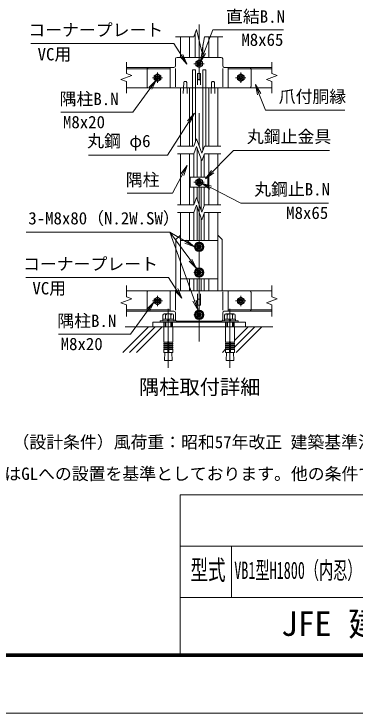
# Model space of a CAD drawing. Units: millimetres, scale not verified. Extents: x -4200 to 4200, y -2970 to 2970.
# Drawn here: x 1473 to 2801, y -2970 to -248 of the extents above; entities that cross this region are included whole.
import ezdxf
from ezdxf.enums import TextEntityAlignment as Align

# ---------------------------------------------------------------- set-up
doc = ezdxf.new("R2010")
doc.units = ezdxf.units.MM
doc.header["$LTSCALE"] = 20
doc.linetypes.add('DASHED', pattern=[7.5, 6, -1.5])
doc.linetypes.add('USER1', pattern=[50.8, 31.75, -6.35, 6.35, -6.35])
for name, color, linetype, lineweight in [('0-0_D-TTL', 7, 'Continuous', 9), ('0-1_D-STR1', 1, 'Continuous', 18), ('0-3_D-BMK', 2, 'USER1', 13), ('0-4_D-STR-DIM', 7, 'Continuous', 9), ('0-5_D-STR3', 3, 'Continuous', 13), ('0-6_D-STR-TXT', 7, 'Continuous', 9), ('0-7_0', 7, 'Continuous', 9), ('0-9_D-BGD', 7, 'Continuous', 9), ('0-A_D-DCR-HCH', 7, 'Continuous', 9)]:
    doc.layers.add(name, color=color, linetype=linetype, lineweight=lineweight)
doc.layers.add('0-8_D-TTL-TXT', color=7, linetype='Continuous')
doc.styles.add('ＭＳ ゴシック', font='')
doc.styles.get('ＭＳ ゴシック').set_extended_font_data('MS Gothic')

# ---------------------------------------------------------------- blocks, each defined once
blk = doc.blocks.new('_Open')
at = {"layer": '0-7_0'}
blk.add_line((-20, 3.33), (0, 0), dxfattribs=at)
blk.add_lwpolyline([(-20, -3.33), (0, 0), (-20, 0)], dxfattribs=at)

msp = doc.modelspace()

# ---------------------------------------------------------------- linework, layer by layer
at = {"layer": '0-0_D-TTL'}
for p, q in [((2120, -2120), (2120, -2740)), ((2120, -2120), (3920, -2120)), ((2120, -2320), (3920, -2320)), ((2320, -2320), (2320, -2520)), ((2120, -2520), (3920, -2520))]:
    msp.add_line(p, q, dxfattribs=at)
at = {"layer": '0-0_D-TTL', "color": 2, "lineweight": 18}
msp.add_lwpolyline([(-4200, 2970), (4200, 2970), (4200, -2970), (-4200, -2970)], close=True, dxfattribs=at)
at = {"layer": '0-0_D-TTL'}
for points in [[(-3930, 2750), (3930, 2750), (3930, -2750), (-3930, -2750)], [(-3927.5, 2747.5), (3927.5, 2747.5), (3927.5, -2747.5), (-3927.5, -2747.5)], [(-3925, 2745), (3925, 2745), (3925, -2745), (-3925, -2745)], [(-3922.5, 2742.5), (3922.5, 2742.5), (3922.5, -2742.5), (-3922.5, -2742.5)], [(-3920, 2740), (3920, 2740), (3920, -2740), (-3920, -2740)]]:
    msp.add_lwpolyline(points, close=True, dxfattribs=at)
at = {"layer": '0-1_D-STR1'}
for p, q in [((2178.75, -416.91), (2178.75, -321.74)), ((2120.75, -416.91), (2120.75, -336.91)), ((2155.75, -416.91), (2155.75, -336.91)), ((2231.75, -416.91), (2231.75, -336.91)), ((2266.75, -416.91), (2266.75, -336.91)), ((2208.75, -416.91), (2208.75, -368.22)), ((1910.65, -455.91), (2080.54, -455.91)), ((1910.65, -461.91), (2080.54, -461.91)), ((2080.54, -455.91), (2080.54, -535.91)), ((2476.86, -455.91), (2306.97, -455.91)), ((2306.97, -455.91), (2306.97, -535.91)), ((2476.86, -461.91), (2306.97, -461.91)), ((2133.75, -514.15), (2132.25, -557.15)), ((2145.75, -514.15), (2147.25, -557.15)), ((2241.75, -514.15), (2240.25, -557.15)), ((2253.75, -514.15), (2255.25, -557.15)), ((1910.65, -535.91), (2080.54, -535.91)), ((2120.75, -762.16), (2120.75, -535.91)), ((2155.75, -762.16), (2155.75, -535.91)), ((2231.75, -762.16), (2231.75, -535.91)), ((2266.75, -762.16), (2266.75, -535.91)), ((2476.86, -535.91), (2306.97, -535.91)), ((2120.75, -991.12), (2120.75, -792.16)), ((2155.75, -991.12), (2155.75, -792.16)), ((2231.75, -991.12), (2231.75, -792.16)), ((2266.75, -991.12), (2266.75, -792.16)), ((2120.75, -1325.54), (2120.75, -1021.12)), ((2155.75, -1129.55), (2155.75, -1021.12)), ((2231.75, -1129.55), (2231.75, -1021.12)), ((2266.75, -1325.54), (2266.75, -1021.12)), ((2155.75, -1325.54), (2155.75, -1279.55)), ((2231.75, -1325.54), (2231.75, -1279.55)), ((1910.65, -1325.54), (2080.54, -1325.54)), ((2080.54, -1405.54), (2080.54, -1325.54)), ((2476.86, -1325.54), (2306.97, -1325.54)), ((2306.97, -1405.54), (2306.97, -1325.54)), ((1910.65, -1399.54), (2080.54, -1399.54)), ((1910.65, -1405.54), (2080.54, -1405.54)), ((2476.86, -1399.54), (2306.97, -1399.54)), ((2476.86, -1405.54), (2306.97, -1405.54))]:
    msp.add_line(p, q, dxfattribs=at)
for centre in [(2139.75, -516.65), (2247.75, -516.65)]:
    msp.add_arc(centre, 6.5, 22.61986, 157.38014, dxfattribs=at)
at = {"layer": '0-3_D-BMK'}
for p, q in [((2193.75, -1522.83), (2193.75, -288.47)), ((2213.75, -441.91), (2173.75, -441.91)), ((2031.75, -475.91), (2031.75, -515.91)), ((2355.75, -475.91), (2355.75, -515.91)), ((2051.75, -495.91), (2011.75, -495.91)), ((2335.75, -495.91), (2375.75, -495.91)), ((2213.75, -902.97), (2173.75, -902.97)), ((2173.75, -1154.54), (2213.75, -1154.54)), ((2173.75, -1254.54), (2213.75, -1254.54)), ((2173.75, -1254.54), (2213.75, -1254.54)), ((2031.75, -1385.54), (2031.75, -1345.54)), ((2355.75, -1385.54), (2355.75, -1345.54)), ((2051.75, -1365.54), (2011.75, -1365.54)), ((2375.75, -1365.54), (2335.75, -1365.54)), ((2073.75, -1395.73), (2073.75, -1625.73)), ((2313.75, -1395.73), (2313.75, -1625.73)), ((2173.75, -1419.54), (2213.75, -1419.54))]:
    msp.add_line(p, q, dxfattribs=at)
at = {"layer": '0-4_D-STR-DIM'}
for p, q in [((2173.23, -336.91), (2183.49, -308.72)), ((2183.49, -308.72), (2204.01, -395.1)), ((2101.75, -336.91), (2173.23, -336.91)), ((2204.01, -395.1), (2214.28, -336.91)), ((2214.28, -336.91), (2285.75, -336.91)), ((1910.65, -435.65), (1910.65, -480.26)), ((2476.86, -435.65), (2476.86, -480.26)), ((1931.79, -487.95), (1889.51, -503.34)), ((1910.65, -480.26), (1931.79, -487.95)), ((1889.51, -503.34), (1910.65, -511.04)), ((1910.65, -511.04), (1910.65, -555.65)), ((2476.86, -511.04), (2476.86, -555.65)), ((2173.23, -762.16), (2183.49, -733.97)), ((2183.49, -733.97), (2204.01, -790.35)), ((2109.75, -762.16), (2173.23, -762.16)), ((2204.01, -790.35), (2214.28, -762.16)), ((2214.28, -762.16), (2277.75, -762.16)), ((2109.75, -792.16), (2173.23, -792.16)), ((2214.28, -792.16), (2277.75, -792.16)), ((2109.75, -991.12), (2173.23, -991.12)), ((2214.28, -991.12), (2277.75, -991.12)), ((2109.75, -1021.12), (2173.23, -1021.12)), ((2214.28, -1021.12), (2277.75, -1021.12)), ((1910.65, -1305.28), (1910.65, -1349.89)), ((2476.86, -1305.28), (2476.86, -1349.89)), ((1931.79, -1357.58), (1889.51, -1372.97)), ((1910.65, -1349.89), (1931.79, -1357.58)), ((2498, -1357.58), (2455.71, -1372.97)), ((2476.86, -1349.89), (2498, -1357.58)), ((1889.51, -1372.97), (1910.65, -1380.67)), ((1910.65, -1380.67), (1910.65, -1425.28)), ((2455.71, -1372.97), (2476.86, -1380.67)), ((2476.86, -1380.67), (2476.86, -1425.28))]:
    msp.add_line(p, q, dxfattribs=at)
for points in [[(2476.86, -480.26), (2498, -487.95), (2455.71, -503.34), (2476.86, -511.04)], [(2173.23, -792.16), (2183.49, -763.97), (2204.01, -820.35), (2214.28, -792.16)], [(2173.23, -991.12), (2183.49, -962.93), (2204.01, -1019.32), (2214.28, -991.12)], [(2173.23, -1021.12), (2183.49, -992.93), (2204.01, -1049.32), (2214.28, -1021.12)]]:
    msp.add_lwpolyline(points, dxfattribs=at)
at = {"layer": '0-5_D-STR3'}
for p, q in [((2101.75, -422.91), (2101.75, -449.91)), ((2107.75, -416.91), (2279.75, -416.91)), ((2193.75, -426.9), (2180.75, -434.4)), ((2180.75, -434.4), (2180.75, -449.41)), ((2206.75, -434.4), (2193.75, -426.9)), ((2206.75, -449.41), (2206.75, -434.4)), ((2285.75, -422.91), (2285.75, -449.91)), ((1997.75, -455.91), (2095.75, -455.91)), ((2101.75, -531.91), (2101.75, -459.9)), ((2180.75, -449.41), (2193.75, -456.92)), ((2193.75, -456.92), (2206.75, -449.41)), ((2285.75, -531.91), (2285.75, -459.72)), ((2291.75, -455.91), (2389.75, -455.91)), ((2187.75, -479.91), (2187.75, -523.96)), ((2199.75, -479.91), (2187.75, -479.91)), ((2199.75, -479.91), (2199.75, -523.96)), ((2342.75, -488.4), (2355.75, -480.9)), ((2342.75, -503.41), (2342.75, -488.4)), ((2355.75, -480.9), (2368.75, -488.4)), ((2368.75, -488.4), (2368.75, -503.41)), ((2199.75, -502.56), (2187.75, -502.56)), ((2355.75, -510.92), (2342.75, -503.41)), ((2368.75, -503.41), (2355.75, -510.92)), ((1997.75, -535.91), (2389.75, -535.91)), ((2167.75, -535.91), (2167.75, -762.16)), ((2179.75, -535.91), (2179.75, -744.24)), ((2207.75, -535.91), (2207.75, -780.08)), ((2219.75, -535.91), (2219.75, -762.16)), ((2185.75, -770.18), (2185.75, -883.97)), ((2173.75, -790.73), (2173.75, -883.97)), ((2201.75, -814.14), (2201.75, -883.97)), ((2213.75, -793.59), (2213.75, -883.97)), ((2159.35, -883.97), (2228.15, -883.97)), ((2193.75, -887.96), (2180.75, -895.47)), ((2180.75, -895.47), (2180.75, -910.48)), ((2206.75, -895.47), (2193.75, -887.96)), ((2206.75, -910.48), (2206.75, -895.47)), ((2228.15, -883.97), (2228.15, -921.97)), ((2173.75, -921.97), (2173.75, -989.69)), ((2180.75, -910.48), (2193.75, -917.99)), ((2185.75, -921.97), (2185.75, -969.14)), ((2193.75, -917.99), (2206.75, -910.48)), ((2201.75, -921.97), (2201.75, -1013.1)), ((2213.75, -921.97), (2213.75, -992.56)), ((2185.75, -1129.54), (2185.75, -999.14)), ((2173.75, -1129.54), (2173.75, -1019.69)), ((2213.75, -1129.54), (2213.75, -1022.56)), ((2201.75, -1043.1), (2201.75, -1129.54)), ((2120.75, -1108.55), (2103.75, -1125.55)), ((2266.75, -1108.55), (2283.75, -1125.55)), ((2103.75, -1325.54), (2103.75, -1125.55)), ((2193.75, -1139.54), (2180.75, -1147.03)), ((2193.75, -1139.54), (2206.75, -1147.03)), ((2283.75, -1325.54), (2283.75, -1125.55)), ((2180.75, -1147.03), (2180.75, -1162.06)), ((2193.75, -1169.54), (2180.75, -1162.06)), ((2193.75, -1169.54), (2206.75, -1162.06)), ((2206.75, -1147.03), (2206.75, -1162.06)), ((2193.75, -1239.54), (2180.75, -1247.03)), ((2180.75, -1247.03), (2180.75, -1262.06)), ((2193.75, -1239.54), (2206.75, -1247.03)), ((2206.75, -1247.03), (2206.75, -1262.06)), ((2193.75, -1269.54), (2180.75, -1262.06)), ((2193.75, -1269.54), (2206.75, -1262.06)), ((2173.75, -1325.54), (2173.75, -1279.54)), ((2185.75, -1325.54), (2185.75, -1279.54)), ((2201.75, -1325.54), (2201.75, -1279.54)), ((2213.75, -1325.54), (2213.75, -1279.54)), ((1997.75, -1325.54), (2389.75, -1325.54)), ((2101.75, -1329.54), (2101.75, -1401.55)), ((2285.75, -1329.54), (2285.75, -1401.55)), ((2187.75, -1381.54), (2187.75, -1337.49)), ((2199.75, -1358.89), (2187.75, -1358.89)), ((2199.75, -1381.54), (2199.75, -1337.49)), ((2355.75, -1350.53), (2342.75, -1358.03)), ((2342.75, -1358.03), (2342.75, -1373.04)), ((2368.75, -1358.03), (2355.75, -1350.53)), ((2368.75, -1373.04), (2368.75, -1358.03)), ((2199.75, -1381.54), (2187.75, -1381.54)), ((2342.75, -1373.04), (2355.75, -1380.55)), ((2355.75, -1380.55), (2368.75, -1373.04)), ((1997.75, -1405.54), (2095.75, -1405.54)), ((2101.75, -1438.54), (2101.75, -1411.54)), ((2193.75, -1404.54), (2180.75, -1412.02)), ((2180.75, -1412.02), (2180.75, -1427.06)), ((2193.75, -1404.54), (2206.75, -1412.02)), ((2206.75, -1412.02), (2206.75, -1427.06)), ((2285.75, -1438.54), (2285.75, -1411.54)), ((2291.75, -1405.54), (2389.75, -1405.54)), ((2193.75, -1434.54), (2180.75, -1427.06)), ((2193.75, -1434.54), (2206.75, -1427.06)), ((2091.05, -1465.54), (2056.45, -1465.54)), ((2107.75, -1444.54), (2279.75, -1444.54)), ((2143.75, -1447.54), (2143.75, -1444.54)), ((2173.75, -1444.54), (2173.75, -1447.54)), ((2213.75, -1444.54), (2213.75, -1447.54)), ((2243.75, -1447.54), (2243.75, -1444.54)), ((2296.45, -1465.54), (2331.05, -1465.54))]:
    msp.add_line(p, q, dxfattribs=at)
at = {"layer": '0-5_D-STR3', "linetype": 'DASHED'}
for p, q in [((1991.75, -461.91), (1991.75, -529.91)), ((2395.75, -461.91), (2395.75, -529.91)), ((2167.75, -465.91), (2179.75, -465.91)), ((2167.75, -465.91), (2167.75, -535.91)), ((2179.75, -465.91), (2179.75, -535.91)), ((2207.75, -465.91), (2207.75, -535.91)), ((2219.75, -465.91), (2207.75, -465.91)), ((2219.75, -465.91), (2219.75, -535.91)), ((1991.75, -1399.54), (1991.75, -1331.54)), ((2395.75, -1399.54), (2395.75, -1331.54)), ((2056.75, -1465.54), (2056.75, -1447.54)), ((2090.78, -1465.54), (2090.78, -1447.54)), ((2296.73, -1465.54), (2296.73, -1447.54)), ((2330.75, -1465.54), (2330.75, -1447.54))]:
    msp.add_line(p, q, dxfattribs=at)
at = {"layer": '0-5_D-STR3', "lineweight": 18}
for p, q in [((2058.17, -1415.34), (2089.34, -1415.34)), ((2085.75, -1415.34), (2061.75, -1415.34)), ((2329.34, -1415.34), (2298.17, -1415.34)), ((2301.75, -1415.34), (2325.75, -1415.34)), ((2052.25, -1436.94), (2095.25, -1436.94)), ((2052.25, -1442.94), (2052.25, -1436.94)), ((2052.97, -1436.94), (2052.97, -1420.34)), ((2094.54, -1436.94), (2052.97, -1436.94)), ((2063.36, -1436.94), (2063.36, -1420.34)), ((2070.75, -1442.94), (2072.36, -1436.94)), ((2076.75, -1436.94), (2075.15, -1442.94)), ((2084.15, -1436.94), (2084.15, -1420.34)), ((2094.54, -1420.34), (2094.54, -1436.94)), ((2095.25, -1436.94), (2095.25, -1442.94)), ((2335.25, -1436.94), (2292.25, -1436.94)), ((2292.25, -1436.94), (2292.25, -1442.94)), ((2292.97, -1420.34), (2292.97, -1436.94)), ((2292.97, -1436.94), (2334.54, -1436.94)), ((2303.36, -1436.94), (2303.36, -1420.34)), ((2310.75, -1436.94), (2312.36, -1442.94)), ((2316.75, -1442.94), (2315.15, -1436.94)), ((2324.15, -1436.94), (2324.15, -1420.34)), ((2334.54, -1436.94), (2334.54, -1420.34)), ((2335.25, -1442.94), (2335.25, -1436.94)), ((2041.75, -1447.54), (2041.75, -1442.94)), ((2041.75, -1442.94), (2105.75, -1442.94)), ((2105.75, -1447.54), (2041.75, -1447.54)), ((2095.25, -1442.94), (2052.25, -1442.94)), ((2056.45, -1465.54), (2056.45, -1525.62)), ((2061.75, -1465.54), (2061.75, -1447.54)), ((2063.91, -1465.54), (2063.91, -1447.54)), ((2083.59, -1465.54), (2083.59, -1447.54)), ((2085.75, -1447.54), (2085.75, -1465.54)), ((2091.05, -1465.54), (2091.05, -1525.62)), ((2105.75, -1442.94), (2105.75, -1447.54)), ((2281.75, -1442.94), (2281.75, -1447.54)), ((2345.75, -1442.94), (2281.75, -1442.94)), ((2281.75, -1447.54), (2345.75, -1447.54)), ((2292.25, -1442.94), (2335.25, -1442.94)), ((2296.45, -1465.54), (2296.45, -1525.62)), ((2301.76, -1447.54), (2301.76, -1465.54)), ((2303.92, -1465.54), (2303.92, -1447.54)), ((2323.6, -1465.54), (2323.6, -1447.54)), ((2325.76, -1465.54), (2325.76, -1447.54)), ((2331.05, -1465.54), (2331.05, -1525.62)), ((2345.75, -1447.54), (2345.75, -1442.94)), ((2071.75, -1525.62), (2056.45, -1525.62)), ((2056.45, -1530.62), (2057.32, -1525.69)), ((2056.45, -1530.62), (2071.75, -1530.62)), ((2056.45, -1530.62), (2056.45, -1533.62)), ((2056.45, -1533.62), (2071.75, -1533.62)), ((2056.45, -1538.62), (2057.32, -1533.69)), ((2056.45, -1538.62), (2071.75, -1538.62)), ((2056.45, -1538.62), (2056.45, -1541.62)), ((2056.45, -1541.62), (2071.75, -1541.62)), ((2056.45, -1546.62), (2057.32, -1541.69)), ((2056.45, -1546.62), (2071.75, -1546.62)), ((2056.45, -1546.62), (2056.45, -1549.62)), ((2056.45, -1549.62), (2071.75, -1549.62)), ((2056.45, -1554.54), (2057.32, -1549.62)), ((2071.75, -1525.62), (2071.75, -1565.54)), ((2075.75, -1525.62), (2075.75, -1565.54)), ((2075.75, -1525.62), (2091.05, -1525.62)), ((2091.05, -1530.62), (2075.75, -1530.62)), ((2091.05, -1533.62), (2075.75, -1533.62)), ((2091.05, -1538.62), (2075.75, -1538.62)), ((2091.05, -1541.62), (2075.75, -1541.62)), ((2091.05, -1546.62), (2075.75, -1546.62)), ((2091.05, -1549.62), (2075.75, -1549.62)), ((2091.05, -1530.62), (2090.19, -1525.69)), ((2091.05, -1538.62), (2090.19, -1533.69)), ((2091.05, -1546.62), (2090.19, -1541.69)), ((2091.05, -1554.54), (2090.19, -1549.62)), ((2091.05, -1530.62), (2091.05, -1533.62)), ((2091.05, -1538.62), (2091.05, -1541.62)), ((2091.05, -1546.62), (2091.05, -1549.62)), ((2311.75, -1525.62), (2296.45, -1525.62)), ((2296.45, -1530.62), (2297.32, -1525.69)), ((2296.45, -1530.62), (2311.75, -1530.62)), ((2296.45, -1530.62), (2296.45, -1533.62)), ((2296.45, -1533.62), (2311.75, -1533.62)), ((2296.45, -1538.62), (2297.32, -1533.69)), ((2296.45, -1538.62), (2311.75, -1538.62)), ((2296.45, -1538.62), (2296.45, -1541.62)), ((2296.45, -1541.62), (2311.75, -1541.62)), ((2296.45, -1546.62), (2297.32, -1541.69)), ((2296.45, -1546.62), (2311.75, -1546.62)), ((2296.45, -1546.62), (2296.45, -1549.62)), ((2296.45, -1554.54), (2297.32, -1549.62)), ((2296.45, -1549.62), (2311.75, -1549.62)), ((2311.75, -1525.62), (2311.75, -1565.54)), ((2315.75, -1525.62), (2331.05, -1525.62)), ((2315.75, -1525.62), (2315.75, -1565.54)), ((2331.05, -1530.62), (2315.75, -1530.62)), ((2331.05, -1533.62), (2315.75, -1533.62)), ((2331.05, -1538.62), (2315.75, -1538.62)), ((2331.05, -1541.62), (2315.75, -1541.62)), ((2331.05, -1546.62), (2315.75, -1546.62)), ((2331.05, -1549.62), (2315.75, -1549.62)), ((2331.05, -1530.62), (2330.19, -1525.69)), ((2331.05, -1538.62), (2330.19, -1533.69)), ((2331.05, -1546.62), (2330.19, -1541.69)), ((2331.05, -1554.54), (2330.19, -1549.62)), ((2331.05, -1530.62), (2331.05, -1533.62)), ((2331.05, -1538.62), (2331.05, -1541.62)), ((2331.05, -1546.62), (2331.05, -1549.62)), ((2056.45, -1554.54), (2071.75, -1554.54)), ((2056.45, -1554.54), (2056.45, -1565.54)), ((2091.05, -1565.54), (2056.45, -1565.54)), ((2060.42, -1565.54), (2058.6, -1597.74)), ((2091.05, -1554.54), (2075.75, -1554.54)), ((2087.08, -1565.54), (2088.91, -1597.74)), ((2091.05, -1554.54), (2091.05, -1565.54)), ((2296.45, -1554.54), (2311.75, -1554.54)), ((2296.45, -1554.54), (2296.45, -1565.54)), ((2296.45, -1565.54), (2331.05, -1565.54)), ((2300.42, -1565.54), (2298.6, -1597.74)), ((2331.05, -1554.54), (2315.75, -1554.54)), ((2327.08, -1565.54), (2328.91, -1597.74)), ((2331.05, -1554.54), (2331.05, -1565.54)), ((2058.6, -1597.74), (2088.91, -1597.74)), ((2328.91, -1597.74), (2298.6, -1597.74))]:
    msp.add_line(p, q, dxfattribs=at)
at = {"layer": '0-5_D-STR3'}
for points in [[(2044.75, -488.4), (2031.75, -480.9), (2018.75, -488.4), (2018.75, -503.41), (2031.75, -510.92), (2044.75, -503.41)], [(2266.75, -1279.55), (2120.75, -1279.55), (2120.75, -1129.55), (2266.75, -1129.55)], [(2044.75, -1373.04), (2031.75, -1380.55), (2018.75, -1373.04), (2018.75, -1358.03), (2031.75, -1350.53), (2044.75, -1358.03)], [(2013.75, -1465.54), (2373.75, -1465.54), (2373.75, -1447.54), (2013.75, -1447.54)]]:
    msp.add_lwpolyline(points, close=True, dxfattribs=at)
msp.add_lwpolyline([(2159.35, -883.97), (2159.35, -921.97), (2228.15, -921.97)], dxfattribs=at)
for centre, radius in [((2193.75, -441.91), 12.5), ((2193.75, -441.91), 8), ((2193.75, -441.91), 5.6), ((2031.75, -495.91), 12.5), ((2031.75, -495.91), 8), ((2355.75, -495.91), 12.5), ((2355.75, -495.91), 8), ((2031.75, -495.91), 5.6), ((2355.75, -495.91), 5.6), ((2193.75, -902.97), 12.5), ((2193.75, -902.97), 8), ((2193.75, -902.97), 5.6), ((2193.75, -1154.54), 18), ((2193.75, -1154.54), 15.4), ((2193.75, -1154.54), 13), ((2193.75, -1154.54), 8), ((2193.75, -1154.54), 6), ((2193.75, -1254.54), 18), ((2193.75, -1254.54), 15.4), ((2193.75, -1254.54), 13), ((2193.75, -1254.54), 8), ((2193.75, -1254.54), 6), ((2031.75, -1365.54), 12.5), ((2031.75, -1365.54), 8), ((2031.75, -1365.54), 5.6), ((2355.75, -1365.54), 12.5), ((2355.75, -1365.54), 8), ((2355.75, -1365.54), 5.6), ((2193.75, -1419.54), 18), ((2193.75, -1419.54), 15.4), ((2193.75, -1419.54), 13), ((2193.75, -1419.54), 8), ((2193.75, -1419.54), 6)]:
    msp.add_circle(centre, radius, dxfattribs=at)
for centre, start, end in [((2107.75, -422.91), 90, 180), ((2279.75, -422.91), 0, 90), ((2095.75, -449.91), 270, 0), ((2291.75, -449.91), 180, 270), ((2095.75, -1411.54), 0, 90), ((2291.75, -1411.54), 90, 180), ((2107.75, -1438.54), 180, 270), ((2279.75, -1438.54), 270, 0)]:
    msp.add_arc(centre, 6, start, end, dxfattribs=at)
at = {"layer": '0-5_D-STR3', "linetype": 'DASHED'}
for centre, start, end in [((1997.75, -461.91), 90, 180), ((2389.75, -461.91), 0, 90), ((1997.75, -529.91), 180, 270), ((2389.75, -529.91), 270, 0), ((1997.75, -1331.54), 90, 180), ((2389.75, -1331.54), 0, 90), ((1997.75, -1399.54), 180, 270), ((2389.75, -1399.54), 270, 0)]:
    msp.add_arc(centre, 6, start, end, dxfattribs=at)
at = {"layer": '0-5_D-STR3', "lineweight": 18}
for centre, radius, start, end in [((2058.17, -1420.54), 5.2, 2.20423, 177.79577), ((2073.75, -1428.64), 13.3, 38.61324, 141.38676), ((2089.34, -1420.54), 5.2, 2.20423, 177.79577), ((2298.17, -1420.54), 5.2, 2.20423, 177.79577), ((2313.75, -1428.64), 13.3, 38.61324, 141.38676), ((2329.34, -1420.54), 5.2, 2.20423, 177.79577), ((2073.75, -1525.62), 2, 0, 180), ((2313.75, -1525.62), 2, 0, 180)]:
    msp.add_arc(centre, radius, start, end, dxfattribs=at)
at = {"layer": '0-6_D-STR-TXT'}
for q in [(2183.08, -1237.63), (2188.91, -1400.15)]:
    msp.add_line((2079.78, -1097.78), q, dxfattribs=at)
for points in [[(2522.66, -310.24), (2247.12, -310.24), (2198.66, -434.56)], [(1539.27, -362.9), (2095.53, -362.9), (2145.4, -441.62)], [(1656.08, -630.78), (1936.09, -630.78), (2026.65, -505.88)], [(2760.66, -622.03), (2451.61, -622.03), (2413.69, -524.83)], [(1762.69, -797.05), (2070.72, -797.05), (2174.38, -635.52)], [(2700.98, -779.1), (2328.23, -779.1), (2219.43, -889.03)], [(1913.5, -945.55), (2090.82, -945.55), (2145.87, -840.22)], [(2697.12, -984.16), (2356.34, -984.16), (2205.16, -907.02)], [(1520.42, -1097.78), (2079.78, -1097.78), (2174.03, -1153.52)], [(1519, -1274.16), (2075.25, -1274.16), (2125.13, -1352.89)], [(1647.08, -1494.83), (1927.09, -1494.83), (2017.65, -1369.93)]]:
    msp.add_lwpolyline(points, dxfattribs=at)
at = {"layer": '0-9_D-BGD'}
msp.add_line((2481.03, -1465.54), (1906.48, -1465.54), dxfattribs=at)
at = {"layer": '0-A_D-DCR-HCH'}
for p, q in [((1896.78, -1565.54), (1996.78, -1465.54)), ((1923.3, -1565.54), (2023.3, -1465.54)), ((1949.82, -1565.54), (2049.82, -1465.54)), ((2330.93, -1545.91), (2411.29, -1465.54)), ((2331.05, -1519.27), (2384.78, -1465.54)), ((2337.81, -1565.54), (2437.81, -1465.54)), ((2284.78, -1565.54), (2296.6, -1553.72))]:
    msp.add_line(p, q, dxfattribs=at)

# ---------------------------------------------------------------- block references
at = {"layer": '0-6_D-STR-TXT', "xscale": 2, "yscale": 2}
for p, rotation in [((2146.47, -443.31), 302.35412), ((2197.94, -436.42), 248.70495), ((2027.82, -504.26), 54.05425), ((2412.96, -522.97), 111.31411), ((2175.46, -633.83), 57.31217), ((2146.8, -838.45), 62.40856), ((2218.02, -890.46), 225.29561), ((2203.37, -906.11), 152.96577), ((2175.75, -1154.54), 329.39899), ((2184.27, -1239.24), 306.45229), ((2126.2, -1354.58), 302.35412), ((2018.82, -1368.31), 54.05425), ((2189.59, -1402.03), 289.84633)]:
    msp.add_blockref('_Open', p, dxfattribs=dict(at, rotation=rotation))

# ---------------------------------------------------------------- texts
at = {"layer": '0-6_D-STR-TXT', "style": 'ＭＳ ゴシック'}
for s, p in [('直結B.N', (2298.55, -296.26)), ('コーナープレート', (1529.12, -348.66)), ('M8x65', (2358.18, -386.44)), ('VC用', (1565.27, -443.06)), ('爪付胴縁', (2503.55, -608.05)), ('隅柱B.N', (1651, -617.18)), ('M8x20', (1663.99, -707.18)), ('丸鋼止金具', (2379.92, -763.85)), ('丸鋼 φ6', (1758.38, -780.91)), ('隅柱', (1908.43, -931.95)), ('丸鋼止B.N', (2408.03, -969.04)), ('M8x65', (2532.64, -1060.57)), ('3-M8x80（N.2W.SW）', (1529.04, -1081.77)), ('コーナープレート', (1508.85, -1259.93)), ('VC用', (1545, -1354.33)), ('隅柱B.N', (1642, -1481.23)), ('M8x20', (1654.99, -1571.23))]:
    msp.add_text(s, height=48.09, dxfattribs=at).set_placement(p, align=Align.BOTTOM_LEFT)
at = {"layer": '0-8_D-TTL-TXT', "style": 'ＭＳ ゴシック'}
for s, height, p in [('隅柱取付詳細', 57.77, (1959.85, -1746.64)), ('（設計条件）風荷重：昭和57年改正 建築基準法・同施行令に基づく風圧力に準拠。', 48.09, (1467.55, -1953.6)), ('※本商品はGLへの設置を基準としております。他の条件でご使用の際は別途ご相談ください。', 48.09, (1173.69, -2076.77)), ('JFE 建材株式会社', 96.19, (2512.38, -2698.5))]:
    msp.add_text(s, height=height, dxfattribs=at).set_placement(p, align=Align.BOTTOM_LEFT)
for s, height, width, p in [('型式', 76.98, 0.65, (2160.27, -2474.8)), ('VB1型H1800（内忍）（SB-3）', 67.3, 0.6, (2330.67, -2467.95))]:
    msp.add_text(s, height=height, dxfattribs=dict(at, width=width)).set_placement(p, align=Align.BOTTOM_LEFT)

doc.saveas('drawing.dxf')
